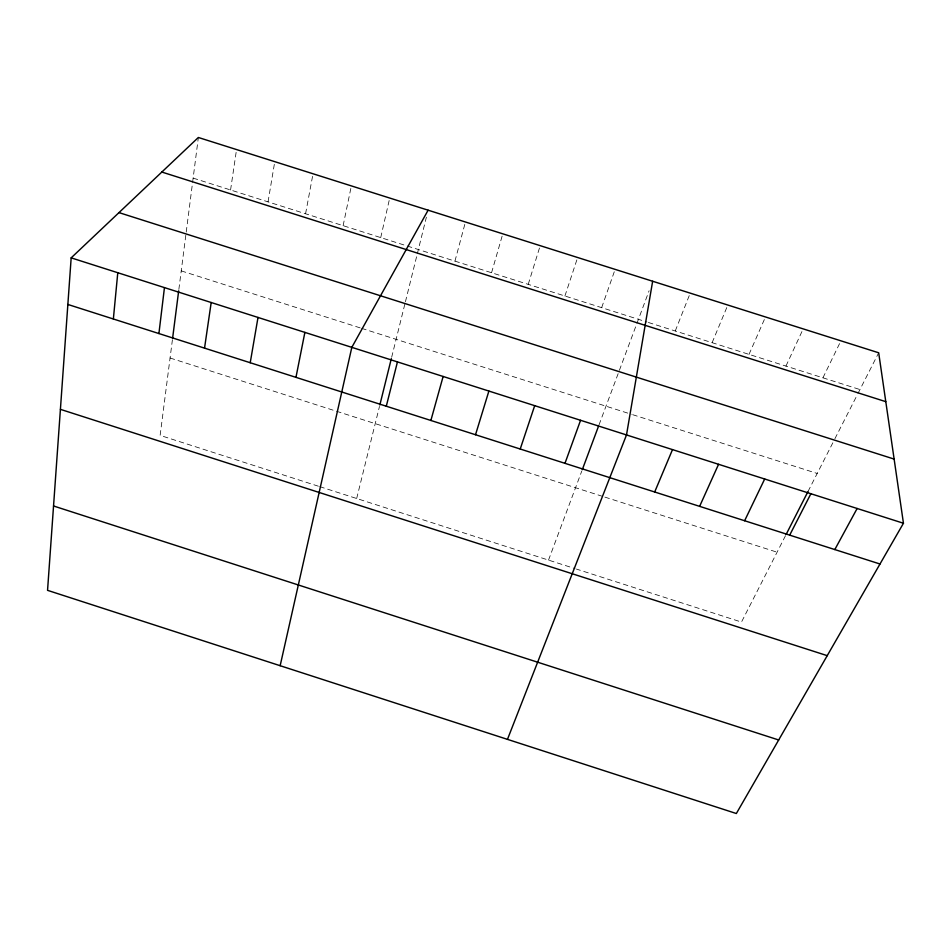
<?xml version="1.0" encoding="UTF-8"?>
<svg xmlns="http://www.w3.org/2000/svg" width="951" height="951" viewBox="0 0 951 951"><rect width="100%" height="100%" fill="white"/><g stroke="black" fill="none" stroke-linecap="round" stroke-linejoin="round"><path stroke-width="0.71" stroke-dasharray="4.75 3.57" d="M172.416 339.709L160.137 435.392L318.359 486.199M178.859 289.413L186.027 233.554M186.218 232.08L192.399 183.912M192.577 182.461L198.355 137.479M230.57 189.986L236.537 149.569M268.051 201.862L274.768 161.67M305.568 213.761L313.034 173.771M343.121 225.672L351.359 185.909M380.721 237.595L389.72 198.046M356.661 498.502L379.485 406.434M391.669 357.267L405.067 303.203M405.423 301.776L416.978 255.141M417.323 253.739L426.381 217.22M454.947 261.133L465.431 222.011M491.56 272.735L502.794 233.827M528.221 284.361L540.192 245.667M564.918 295.999L577.637 257.519M601.662 307.649L615.119 269.371M548.525 560.103L581.762 471.09M599.023 424.871L636.409 324.743M636.92 323.388L649.093 290.768M675.258 330.984L690.212 293.146M712.121 342.681L727.824 305.045M749.019 354.378L765.484 316.956M785.954 366.087L803.179 328.891M822.936 377.82L840.91 340.827M785.514 535.663L741.483 622.073L576.413 569.067M808.005 491.512L834.253 440.016M834.895 438.744L857.291 394.808M857.957 393.488L878.688 352.785M193.136 178.11L646.93 322.009M648.344 322.46L859.954 389.553M181.237 270.88L360.203 327.893M361.582 328.333L631.274 414.244M632.677 414.684L817.206 473.467M170.063 358.004L603.469 496.66M604.872 497.1L777.086 552.198M319.726 486.639L575.022 568.615"/><path stroke-width="1.43" d="M71.17 257.864L47.55 590.345L736.347 813.521L903.45 523.252L878.688 352.785L198.355 137.479L71.17 257.864L903.45 523.252M113.359 318.989L117.781 272.723M158.912 333.551L164.452 287.606M172.595 338.294L178.681 290.84M204.536 348.137L211.193 302.513M652.648 281.246L626.507 434.94L507.465 739.367M250.22 362.735L258.006 317.444M295.963 377.357L304.879 332.386M280.153 665.712L351.822 347.353L428.116 210.195M379.841 404.995L391.325 358.646M386.296 406.22L397.447 361.903M430.874 420.473L443.13 376.477M475.524 434.738L488.885 391.063M520.221 449.027L534.688 405.673M564.977 463.327L580.562 420.294M582.285 469.699L598.524 426.203M654.68 492L672.5 449.609M699.627 506.36L718.564 464.302M744.621 520.744L764.687 479.007M786.156 534.391L808.005 491.512M789.687 535.14L810.882 493.735M834.812 549.571L857.136 508.488M161.836 172.048L885.785 401.655M118.97 212.608L894.13 459.083M67.854 304.451L879.996 564.002M60.412 409.346L827.227 655.655M53.541 505.98L778.679 739.985"/></g></svg>
